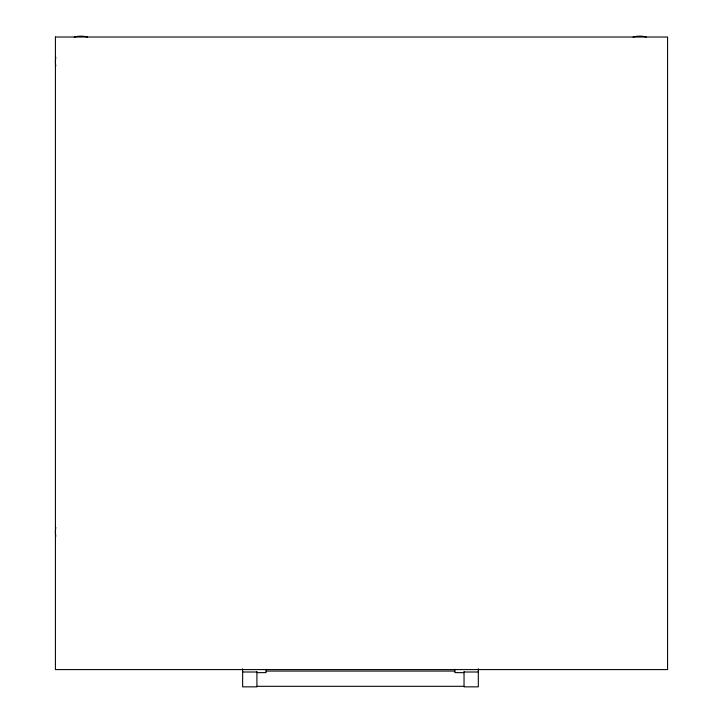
<?xml version="1.0" encoding="UTF-8"?>
<svg xmlns="http://www.w3.org/2000/svg" width="723" height="723" viewBox="0 0 723 723"><rect width="100%" height="100%" fill="white"/><g stroke="black" fill="none" stroke-linecap="round" stroke-linejoin="round"><path stroke-width="1.08" d="M266.1 671.061L454.857 671.061M242.639 672.01L256.918 672.01M464.039 672.01L478.319 672.01M256.918 672.652L266.1 672.616L266.1 669.29M464.039 672.652L454.857 672.616L454.857 669.29M256.918 686.317L464.039 686.317M478.319 668.766L478.319 686.85L464.039 686.85L464.039 671.622M256.918 671.622L256.918 686.85L242.639 686.85L242.639 668.766M55.807 66.091A25.504 25.504 0 0 1 55.807 57.225M74.324 37.018A25.504 25.504 0 0 1 87.528 37.018M55.807 536.285A25.504 25.504 0 0 1 55.807 527.419M633.113 37.018A25.504 25.504 0 0 1 646.317 37.018M55.418 37.018L55.418 669.588L667.582 669.588L667.582 37.018L55.418 37.018"/></g></svg>
